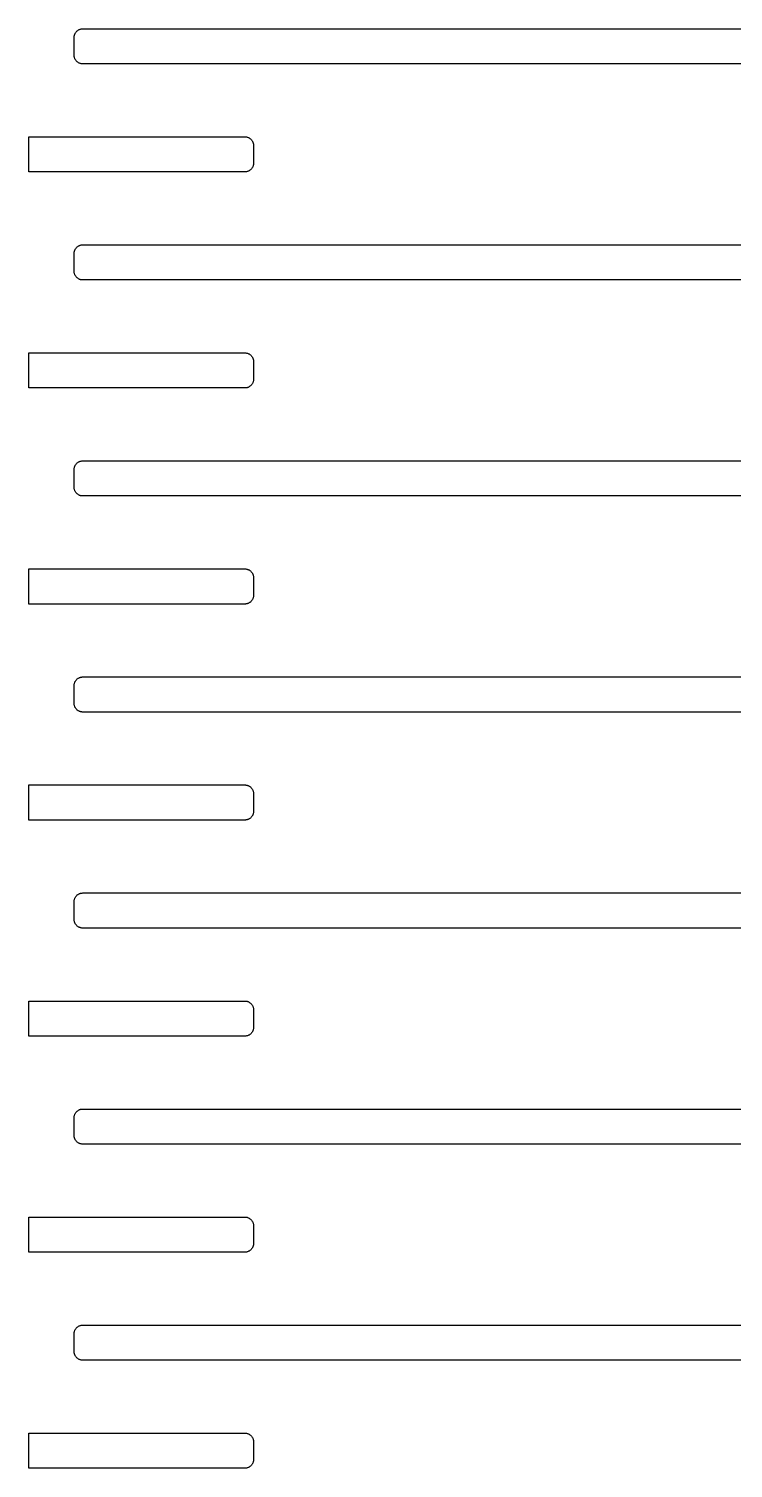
# Model space of a CAD drawing. Header units: metres. Extents: x -217 to 217, y -217 to 217.
# Drawn here: x 4 to 30.1, y 52.7 to 106 of the extents above; entities that cross this region are included whole.
import ezdxf

# ---------------------------------------------------------------- set-up
doc = ezdxf.new("R2010")
doc.units = ezdxf.units.M

msp = doc.modelspace()

# ---------------------------------------------------------------- linework, layer by layer
for p, q in [((5.6778, 105.653), (5.67844, 105.673)), ((5.6778, 105.003), (5.6778, 105.653)), ((5.67844, 105.673), (5.68036, 105.694)), ((5.68036, 105.694), (5.68355, 105.714)), ((5.68355, 105.714), (5.688, 105.734)), ((5.688, 105.734), (5.6937, 105.753)), ((5.6937, 105.753), (5.70061, 105.772)), ((5.70061, 105.772), (5.70872, 105.791)), ((5.70872, 105.791), (5.71799, 105.809)), ((5.71799, 105.809), (5.72838, 105.827)), ((5.72838, 105.827), (5.73987, 105.844)), ((5.73987, 105.844), (5.75238, 105.86)), ((5.75238, 105.86), (5.76587, 105.875)), ((5.76587, 105.875), (5.78032, 105.89)), ((5.78032, 105.89), (5.79562, 105.903)), ((5.79562, 105.903), (5.81177, 105.916)), ((5.81177, 105.916), (5.82864, 105.927)), ((5.82864, 105.927), (5.84622, 105.938)), ((5.84622, 105.938), (5.86441, 105.947)), ((5.86441, 105.947), (5.88315, 105.955)), ((5.88315, 105.955), (5.90236, 105.962)), ((5.90236, 105.962), (5.92197, 105.968)), ((5.92197, 105.968), (5.94189, 105.972)), ((5.94189, 105.972), (5.96205, 105.975)), ((5.96205, 105.975), (5.98239, 105.977)), ((5.98239, 105.977), (6.00279, 105.978)), ((6.00279, 105.978), (37.0028, 105.978)), ((5.67844, 104.982), (5.6778, 105.003)), ((5.68036, 104.962), (5.67844, 104.982)), ((5.68355, 104.942), (5.68036, 104.962)), ((5.688, 104.922), (5.68355, 104.942)), ((5.6937, 104.902), (5.688, 104.922)), ((5.70061, 104.883), (5.6937, 104.902)), ((5.70872, 104.864), (5.70061, 104.883)), ((5.71799, 104.846), (5.70872, 104.864)), ((5.72838, 104.829), (5.71799, 104.846)), ((5.73987, 104.812), (5.72838, 104.829)), ((5.75238, 104.796), (5.73987, 104.812)), ((5.76587, 104.78), (5.75238, 104.796)), ((5.78032, 104.766), (5.76587, 104.78)), ((5.79562, 104.752), (5.78032, 104.766)), ((5.81177, 104.74), (5.79562, 104.752)), ((5.82864, 104.728), (5.81177, 104.74)), ((5.84622, 104.718), (5.82864, 104.728)), ((5.86441, 104.709), (5.84622, 104.718)), ((5.88315, 104.701), (5.86441, 104.709)), ((5.90236, 104.694), (5.88315, 104.701)), ((5.92197, 104.688), (5.90236, 104.694)), ((5.94189, 104.684), (5.92197, 104.688)), ((5.96205, 104.68), (5.94189, 104.684)), ((5.98239, 104.678), (5.96205, 104.68)), ((6.00279, 104.678), (5.98239, 104.678)), ((37.0028, 104.678), (6.00279, 104.678)), ((4, 100.678), (4, 101.978)), ((4, 101.978), (12.0028, 101.978)), ((12.0028, 101.978), (12.0232, 101.977)), ((12.0232, 101.977), (12.0435, 101.975)), ((12.0435, 101.975), (12.0637, 101.972)), ((12.0637, 101.972), (12.0836, 101.968)), ((12.0836, 101.968), (12.1032, 101.962)), ((12.1032, 101.962), (12.1224, 101.955)), ((12.1224, 101.955), (12.1412, 101.947)), ((12.1412, 101.947), (12.1594, 101.938)), ((12.1594, 101.938), (12.1769, 101.927)), ((12.1769, 101.927), (12.1938, 101.916)), ((12.1938, 101.916), (12.2099, 101.903)), ((12.2099, 101.903), (12.2253, 101.89)), ((12.2253, 101.89), (12.2397, 101.875)), ((12.2397, 101.875), (12.2532, 101.86)), ((12.2532, 101.86), (12.2657, 101.844)), ((12.2657, 101.844), (12.2772, 101.827)), ((12.2772, 101.827), (12.2876, 101.809)), ((12.2876, 101.809), (12.2969, 101.791)), ((12.2969, 101.791), (12.305, 101.772)), ((12.305, 101.772), (12.3119, 101.753)), ((12.3119, 101.753), (12.3176, 101.734)), ((12.3176, 101.734), (12.322, 101.714)), ((12.322, 101.714), (12.3252, 101.694)), ((12.3252, 101.694), (12.3271, 101.673)), ((12.3271, 101.673), (12.3278, 101.653)), ((12.3278, 101.653), (12.3278, 101.003)), ((12.1938, 100.74), (12.1769, 100.728)), ((12.2099, 100.752), (12.1938, 100.74)), ((12.2253, 100.766), (12.2099, 100.752)), ((12.2397, 100.78), (12.2253, 100.766)), ((12.2532, 100.796), (12.2397, 100.78)), ((12.2657, 100.812), (12.2532, 100.796)), ((12.2772, 100.829), (12.2657, 100.812)), ((12.2876, 100.846), (12.2772, 100.829)), ((12.2969, 100.864), (12.2876, 100.846)), ((12.305, 100.883), (12.2969, 100.864)), ((12.3119, 100.902), (12.305, 100.883)), ((12.3176, 100.922), (12.3119, 100.902)), ((12.322, 100.942), (12.3176, 100.922)), ((12.3252, 100.962), (12.322, 100.942)), ((12.3271, 100.982), (12.3252, 100.962)), ((12.3278, 101.003), (12.3271, 100.982)), ((12.0028, 100.678), (4, 100.678)), ((12.0232, 100.678), (12.0028, 100.678)), ((12.0435, 100.68), (12.0232, 100.678)), ((12.0637, 100.684), (12.0435, 100.68)), ((12.0836, 100.688), (12.0637, 100.684)), ((12.1032, 100.694), (12.0836, 100.688)), ((12.1224, 100.701), (12.1032, 100.694)), ((12.1412, 100.709), (12.1224, 100.701)), ((12.1594, 100.718), (12.1412, 100.709)), ((12.1769, 100.728), (12.1594, 100.718)), ((5.6778, 97.6528), (5.67844, 97.6732)), ((5.6778, 97.0028), (5.6778, 97.6528)), ((5.67844, 97.6732), (5.68036, 97.6935)), ((5.68036, 97.6935), (5.68355, 97.7137)), ((5.68355, 97.7137), (5.688, 97.7336)), ((5.688, 97.7336), (5.6937, 97.7532)), ((5.6937, 97.7532), (5.70061, 97.7724)), ((5.70061, 97.7724), (5.70872, 97.7912)), ((5.70872, 97.7912), (5.71799, 97.8094)), ((5.71799, 97.8094), (5.72838, 97.8269)), ((5.72838, 97.8269), (5.73987, 97.8438)), ((5.73987, 97.8438), (5.75238, 97.86)), ((5.75238, 97.86), (5.76587, 97.8753)), ((5.76587, 97.8753), (5.78032, 97.8897)), ((5.78032, 97.8897), (5.79562, 97.9032)), ((5.79562, 97.9032), (5.81177, 97.9157)), ((5.81177, 97.9157), (5.82864, 97.9272)), ((5.82864, 97.9272), (5.84622, 97.9376)), ((5.84622, 97.9376), (5.86441, 97.9469)), ((5.86441, 97.9469), (5.88315, 97.955)), ((5.88315, 97.955), (5.90236, 97.9619)), ((5.90236, 97.9619), (5.92197, 97.9676)), ((5.92197, 97.9676), (5.94189, 97.972)), ((5.94189, 97.972), (5.96205, 97.9752)), ((5.96205, 97.9752), (5.98239, 97.9772)), ((5.98239, 97.9772), (6.00279, 97.9778)), ((6.00279, 97.9778), (37.0028, 97.9778)), ((5.67844, 96.9824), (5.6778, 97.0028)), ((5.68036, 96.9621), (5.67844, 96.9824)), ((5.68355, 96.9419), (5.68036, 96.9621)), ((5.688, 96.922), (5.68355, 96.9419)), ((5.6937, 96.9024), (5.688, 96.922)), ((5.70061, 96.8831), (5.6937, 96.9024)), ((5.70872, 96.8644), (5.70061, 96.8831)), ((5.71799, 96.8462), (5.70872, 96.8644)), ((5.72838, 96.8287), (5.71799, 96.8462)), ((5.73987, 96.8118), (5.72838, 96.8287)), ((5.75238, 96.7956), (5.73987, 96.8118)), ((5.76587, 96.7803), (5.75238, 96.7956)), ((5.78032, 96.7659), (5.76587, 96.7803)), ((5.79562, 96.7524), (5.78032, 96.7659)), ((5.81177, 96.7399), (5.79562, 96.7524)), ((5.82864, 96.7284), (5.81177, 96.7399)), ((5.84622, 96.718), (5.82864, 96.7284)), ((5.86441, 96.7087), (5.84622, 96.718)), ((5.88315, 96.7006), (5.86441, 96.7087)), ((5.90236, 96.6937), (5.88315, 96.7006)), ((5.92197, 96.688), (5.90236, 96.6937)), ((5.94189, 96.6835), (5.92197, 96.688)), ((5.96205, 96.6804), (5.94189, 96.6835)), ((5.98239, 96.6784), (5.96205, 96.6804)), ((6.00279, 96.6778), (5.98239, 96.6784)), ((37.0028, 96.6778), (6.00279, 96.6778)), ((4, 92.6778), (4, 93.9778)), ((4, 93.9778), (12.0028, 93.9778)), ((12.0028, 93.9778), (12.0232, 93.9772)), ((12.0232, 93.9772), (12.0435, 93.9752)), ((12.0435, 93.9752), (12.0637, 93.972)), ((12.0637, 93.972), (12.0836, 93.9676)), ((12.0836, 93.9676), (12.1032, 93.9619)), ((12.1032, 93.9619), (12.1224, 93.955)), ((12.1224, 93.955), (12.1412, 93.9469)), ((12.1412, 93.9469), (12.1594, 93.9376)), ((12.1594, 93.9376), (12.1769, 93.9272)), ((12.1769, 93.9272), (12.1938, 93.9157)), ((12.1938, 93.9157), (12.2099, 93.9032)), ((12.2099, 93.9032), (12.2253, 93.8897)), ((12.2253, 93.8897), (12.2397, 93.8753)), ((12.2397, 93.8753), (12.2532, 93.86)), ((12.2532, 93.86), (12.2657, 93.8438)), ((12.2657, 93.8438), (12.2772, 93.8269)), ((12.2772, 93.8269), (12.2876, 93.8094)), ((12.2876, 93.8094), (12.2969, 93.7912)), ((12.2969, 93.7912), (12.305, 93.7724)), ((12.305, 93.7724), (12.3119, 93.7532)), ((12.3119, 93.7532), (12.3176, 93.7336)), ((12.3176, 93.7336), (12.322, 93.7137)), ((12.322, 93.7137), (12.3252, 93.6935)), ((12.3252, 93.6935), (12.3271, 93.6732)), ((12.3271, 93.6732), (12.3278, 93.6528)), ((12.3278, 93.6528), (12.3278, 93.0028)), ((12.2099, 92.7524), (12.1938, 92.7399)), ((12.2253, 92.7659), (12.2099, 92.7524)), ((12.2397, 92.7803), (12.2253, 92.7659)), ((12.2532, 92.7956), (12.2397, 92.7803)), ((12.2657, 92.8118), (12.2532, 92.7956)), ((12.2772, 92.8287), (12.2657, 92.8118)), ((12.2876, 92.8462), (12.2772, 92.8287)), ((12.2969, 92.8644), (12.2876, 92.8462)), ((12.305, 92.8831), (12.2969, 92.8644)), ((12.3119, 92.9024), (12.305, 92.8831)), ((12.3176, 92.922), (12.3119, 92.9024)), ((12.322, 92.9419), (12.3176, 92.922)), ((12.3252, 92.9621), (12.322, 92.9419)), ((12.3271, 92.9824), (12.3252, 92.9621)), ((12.3278, 93.0028), (12.3271, 92.9824)), ((12.0028, 92.6778), (4, 92.6778)), ((12.0232, 92.6784), (12.0028, 92.6778)), ((12.0435, 92.6804), (12.0232, 92.6784)), ((12.0637, 92.6835), (12.0435, 92.6804)), ((12.0836, 92.688), (12.0637, 92.6835)), ((12.1032, 92.6937), (12.0836, 92.688)), ((12.1224, 92.7006), (12.1032, 92.6937)), ((12.1412, 92.7087), (12.1224, 92.7006)), ((12.1594, 92.718), (12.1412, 92.7087)), ((12.1769, 92.7284), (12.1594, 92.718)), ((12.1938, 92.7399), (12.1769, 92.7284)), ((5.6778, 89.6528), (5.67844, 89.6732)), ((5.6778, 89.0028), (5.6778, 89.6528)), ((5.67844, 89.6732), (5.68036, 89.6935)), ((5.68036, 89.6935), (5.68355, 89.7137)), ((5.68355, 89.7137), (5.688, 89.7336)), ((5.688, 89.7336), (5.6937, 89.7532)), ((5.6937, 89.7532), (5.70061, 89.7724)), ((5.70061, 89.7724), (5.70872, 89.7912)), ((5.70872, 89.7912), (5.71799, 89.8094)), ((5.71799, 89.8094), (5.72838, 89.8269)), ((5.72838, 89.8269), (5.73987, 89.8438)), ((5.73987, 89.8438), (5.75238, 89.86)), ((5.75238, 89.86), (5.76587, 89.8753)), ((5.76587, 89.8753), (5.78032, 89.8897)), ((5.78032, 89.8897), (5.79562, 89.9032)), ((5.79562, 89.9032), (5.81177, 89.9157)), ((5.81177, 89.9157), (5.82864, 89.9272)), ((5.82864, 89.9272), (5.84622, 89.9376)), ((5.84622, 89.9376), (5.86441, 89.9469)), ((5.86441, 89.9469), (5.88315, 89.955)), ((5.88315, 89.955), (5.90236, 89.9619)), ((5.90236, 89.9619), (5.92197, 89.9676)), ((5.92197, 89.9676), (5.94189, 89.972)), ((5.94189, 89.972), (5.96205, 89.9752)), ((5.96205, 89.9752), (5.98239, 89.9772)), ((5.98239, 89.9772), (6.00279, 89.9778)), ((6.00279, 89.9778), (37.0028, 89.9778)), ((5.67844, 88.9824), (5.6778, 89.0028)), ((5.68036, 88.9621), (5.67844, 88.9824)), ((5.68355, 88.9419), (5.68036, 88.9621)), ((5.688, 88.922), (5.68355, 88.9419)), ((5.6937, 88.9024), (5.688, 88.922)), ((5.70061, 88.8831), (5.6937, 88.9024)), ((5.70872, 88.8644), (5.70061, 88.8831)), ((5.71799, 88.8462), (5.70872, 88.8644)), ((5.72838, 88.8287), (5.71799, 88.8462)), ((5.73987, 88.8118), (5.72838, 88.8287)), ((5.75238, 88.7956), (5.73987, 88.8118)), ((5.76587, 88.7803), (5.75238, 88.7956)), ((5.78032, 88.7659), (5.76587, 88.7803)), ((5.79562, 88.7524), (5.78032, 88.7659)), ((5.81177, 88.7399), (5.79562, 88.7524)), ((5.82864, 88.7284), (5.81177, 88.7399)), ((5.84622, 88.718), (5.82864, 88.7284)), ((5.86441, 88.7087), (5.84622, 88.718)), ((5.88315, 88.7006), (5.86441, 88.7087)), ((5.90236, 88.6937), (5.88315, 88.7006)), ((5.92197, 88.688), (5.90236, 88.6937)), ((5.94189, 88.6835), (5.92197, 88.688)), ((5.96205, 88.6804), (5.94189, 88.6835)), ((5.98239, 88.6784), (5.96205, 88.6804)), ((6.00279, 88.6778), (5.98239, 88.6784)), ((37.0028, 88.6778), (6.00279, 88.6778)), ((4, 84.6778), (4, 85.9778)), ((4, 85.9778), (12.0028, 85.9778)), ((12.0028, 85.9778), (12.0232, 85.9772)), ((12.0232, 85.9772), (12.0435, 85.9752)), ((12.0435, 85.9752), (12.0637, 85.972)), ((12.0637, 85.972), (12.0836, 85.9676)), ((12.0836, 85.9676), (12.1032, 85.9619)), ((12.1032, 85.9619), (12.1224, 85.955)), ((12.1224, 85.955), (12.1412, 85.9469)), ((12.1412, 85.9469), (12.1594, 85.9376)), ((12.1594, 85.9376), (12.1769, 85.9272)), ((12.1769, 85.9272), (12.1938, 85.9157)), ((12.1938, 85.9157), (12.2099, 85.9032)), ((12.2099, 85.9032), (12.2253, 85.8897)), ((12.2253, 85.8897), (12.2397, 85.8753)), ((12.2397, 85.8753), (12.2532, 85.86)), ((12.2532, 85.86), (12.2657, 85.8438)), ((12.2657, 85.8438), (12.2772, 85.8269)), ((12.2772, 85.8269), (12.2876, 85.8094)), ((12.2876, 85.8094), (12.2969, 85.7912)), ((12.2969, 85.7912), (12.305, 85.7724)), ((12.305, 85.7724), (12.3119, 85.7532)), ((12.3119, 85.7532), (12.3176, 85.7336)), ((12.3176, 85.7336), (12.322, 85.7137)), ((12.322, 85.7137), (12.3252, 85.6935)), ((12.3252, 85.6935), (12.3271, 85.6732)), ((12.3271, 85.6732), (12.3278, 85.6528)), ((12.3278, 85.6528), (12.3278, 85.0028)), ((12.2099, 84.7524), (12.1938, 84.7399)), ((12.2253, 84.7659), (12.2099, 84.7524)), ((12.2397, 84.7803), (12.2253, 84.7659)), ((12.2532, 84.7956), (12.2397, 84.7803)), ((12.2657, 84.8118), (12.2532, 84.7956)), ((12.2772, 84.8287), (12.2657, 84.8118)), ((12.2876, 84.8462), (12.2772, 84.8287)), ((12.2969, 84.8644), (12.2876, 84.8462)), ((12.305, 84.8831), (12.2969, 84.8644)), ((12.3119, 84.9024), (12.305, 84.8831)), ((12.3176, 84.922), (12.3119, 84.9024)), ((12.322, 84.9419), (12.3176, 84.922)), ((12.3252, 84.9621), (12.322, 84.9419)), ((12.3271, 84.9824), (12.3252, 84.9621)), ((12.3278, 85.0028), (12.3271, 84.9824)), ((12.0028, 84.6778), (4, 84.6778)), ((12.0232, 84.6784), (12.0028, 84.6778)), ((12.0435, 84.6804), (12.0232, 84.6784)), ((12.0637, 84.6835), (12.0435, 84.6804)), ((12.0836, 84.688), (12.0637, 84.6835)), ((12.1032, 84.6937), (12.0836, 84.688)), ((12.1224, 84.7006), (12.1032, 84.6937)), ((12.1412, 84.7087), (12.1224, 84.7006)), ((12.1594, 84.718), (12.1412, 84.7087)), ((12.1769, 84.7284), (12.1594, 84.718)), ((12.1938, 84.7399), (12.1769, 84.7284)), ((5.6778, 81.6528), (5.67844, 81.6732)), ((5.6778, 81.0028), (5.6778, 81.6528)), ((5.67844, 81.6732), (5.68036, 81.6935)), ((5.68036, 81.6935), (5.68355, 81.7137)), ((5.68355, 81.7137), (5.688, 81.7336)), ((5.688, 81.7336), (5.6937, 81.7532)), ((5.6937, 81.7532), (5.70061, 81.7724)), ((5.70061, 81.7724), (5.70872, 81.7912)), ((5.70872, 81.7912), (5.71799, 81.8094)), ((5.71799, 81.8094), (5.72838, 81.8269)), ((5.72838, 81.8269), (5.73987, 81.8438)), ((5.73987, 81.8438), (5.75238, 81.86)), ((5.75238, 81.86), (5.76587, 81.8753)), ((5.76587, 81.8753), (5.78032, 81.8897)), ((5.78032, 81.8897), (5.79562, 81.9032)), ((5.79562, 81.9032), (5.81177, 81.9157)), ((5.81177, 81.9157), (5.82864, 81.9272)), ((5.82864, 81.9272), (5.84622, 81.9376)), ((5.84622, 81.9376), (5.86441, 81.9469)), ((5.86441, 81.9469), (5.88315, 81.955)), ((5.88315, 81.955), (5.90236, 81.9619)), ((5.90236, 81.9619), (5.92197, 81.9676)), ((5.92197, 81.9676), (5.94189, 81.972)), ((5.94189, 81.972), (5.96205, 81.9752)), ((5.96205, 81.9752), (5.98239, 81.9772)), ((5.98239, 81.9772), (6.00279, 81.9778)), ((6.00279, 81.9778), (37.0028, 81.9778)), ((5.67844, 80.9824), (5.6778, 81.0028)), ((5.68036, 80.9621), (5.67844, 80.9824)), ((5.68355, 80.9419), (5.68036, 80.9621)), ((5.688, 80.922), (5.68355, 80.9419)), ((5.6937, 80.9024), (5.688, 80.922)), ((5.70061, 80.8831), (5.6937, 80.9024)), ((5.70872, 80.8644), (5.70061, 80.8831)), ((5.71799, 80.8462), (5.70872, 80.8644)), ((5.72838, 80.8287), (5.71799, 80.8462)), ((5.73987, 80.8118), (5.72838, 80.8287)), ((5.75238, 80.7956), (5.73987, 80.8118)), ((5.76587, 80.7803), (5.75238, 80.7956)), ((5.78032, 80.7659), (5.76587, 80.7803)), ((5.79562, 80.7524), (5.78032, 80.7659)), ((5.81177, 80.7399), (5.79562, 80.7524)), ((5.82864, 80.7284), (5.81177, 80.7399)), ((5.84622, 80.718), (5.82864, 80.7284)), ((5.86441, 80.7087), (5.84622, 80.718)), ((5.88315, 80.7006), (5.86441, 80.7087)), ((5.90236, 80.6937), (5.88315, 80.7006)), ((5.92197, 80.688), (5.90236, 80.6937)), ((5.94189, 80.6835), (5.92197, 80.688)), ((5.96205, 80.6804), (5.94189, 80.6835)), ((5.98239, 80.6784), (5.96205, 80.6804)), ((6.00279, 80.6778), (5.98239, 80.6784)), ((37.0028, 80.6778), (6.00279, 80.6778)), ((4, 76.6778), (4, 77.9778)), ((4, 77.9778), (12.0028, 77.9778)), ((12.0028, 77.9778), (12.0232, 77.9772)), ((12.0232, 77.9772), (12.0435, 77.9752)), ((12.0435, 77.9752), (12.0637, 77.972)), ((12.0637, 77.972), (12.0836, 77.9676)), ((12.0836, 77.9676), (12.1032, 77.9619)), ((12.1032, 77.9619), (12.1224, 77.955)), ((12.1224, 77.955), (12.1412, 77.9469)), ((12.1412, 77.9469), (12.1594, 77.9376)), ((12.1594, 77.9376), (12.1769, 77.9272)), ((12.1769, 77.9272), (12.1938, 77.9157)), ((12.1938, 77.9157), (12.2099, 77.9032)), ((12.2099, 77.9032), (12.2253, 77.8897)), ((12.2253, 77.8897), (12.2397, 77.8753)), ((12.2397, 77.8753), (12.2532, 77.86)), ((12.2532, 77.86), (12.2657, 77.8438)), ((12.2657, 77.8438), (12.2772, 77.8269)), ((12.2772, 77.8269), (12.2876, 77.8094)), ((12.2876, 77.8094), (12.2969, 77.7912)), ((12.2969, 77.7912), (12.305, 77.7724)), ((12.305, 77.7724), (12.3119, 77.7532)), ((12.3119, 77.7532), (12.3176, 77.7336)), ((12.3176, 77.7336), (12.322, 77.7137)), ((12.322, 77.7137), (12.3252, 77.6935)), ((12.3252, 77.6935), (12.3271, 77.6732)), ((12.3271, 77.6732), (12.3278, 77.6528)), ((12.3278, 77.6528), (12.3278, 77.0028)), ((12.2099, 76.7524), (12.1938, 76.7399)), ((12.2253, 76.7659), (12.2099, 76.7524)), ((12.2397, 76.7803), (12.2253, 76.7659)), ((12.2532, 76.7956), (12.2397, 76.7803)), ((12.2657, 76.8118), (12.2532, 76.7956)), ((12.2772, 76.8287), (12.2657, 76.8118)), ((12.2876, 76.8462), (12.2772, 76.8287)), ((12.2969, 76.8644), (12.2876, 76.8462)), ((12.305, 76.8831), (12.2969, 76.8644)), ((12.3119, 76.9024), (12.305, 76.8831)), ((12.3176, 76.922), (12.3119, 76.9024)), ((12.322, 76.9419), (12.3176, 76.922)), ((12.3252, 76.9621), (12.322, 76.9419)), ((12.3271, 76.9824), (12.3252, 76.9621)), ((12.3278, 77.0028), (12.3271, 76.9824)), ((12.0028, 76.6778), (4, 76.6778)), ((12.0232, 76.6784), (12.0028, 76.6778)), ((12.0435, 76.6804), (12.0232, 76.6784)), ((12.0637, 76.6835), (12.0435, 76.6804)), ((12.0836, 76.688), (12.0637, 76.6835)), ((12.1032, 76.6937), (12.0836, 76.688)), ((12.1224, 76.7006), (12.1032, 76.6937)), ((12.1412, 76.7087), (12.1224, 76.7006)), ((12.1594, 76.718), (12.1412, 76.7087)), ((12.1769, 76.7284), (12.1594, 76.718)), ((12.1938, 76.7399), (12.1769, 76.7284)), ((5.6778, 73.6528), (5.67844, 73.6732)), ((5.6778, 73.0028), (5.6778, 73.6528)), ((5.67844, 73.6732), (5.68036, 73.6935)), ((5.68036, 73.6935), (5.68355, 73.7137)), ((5.68355, 73.7137), (5.688, 73.7336)), ((5.688, 73.7336), (5.6937, 73.7532)), ((5.6937, 73.7532), (5.70061, 73.7724)), ((5.70061, 73.7724), (5.70872, 73.7912)), ((5.70872, 73.7912), (5.71799, 73.8094)), ((5.71799, 73.8094), (5.72838, 73.8269)), ((5.72838, 73.8269), (5.73987, 73.8438)), ((5.73987, 73.8438), (5.75238, 73.86)), ((5.75238, 73.86), (5.76587, 73.8753)), ((5.76587, 73.8753), (5.78032, 73.8897)), ((5.78032, 73.8897), (5.79562, 73.9032)), ((5.79562, 73.9032), (5.81177, 73.9157)), ((5.81177, 73.9157), (5.82864, 73.9272)), ((5.82864, 73.9272), (5.84622, 73.9376)), ((5.84622, 73.9376), (5.86441, 73.9469)), ((5.86441, 73.9469), (5.88315, 73.955)), ((5.88315, 73.955), (5.90236, 73.9619)), ((5.90236, 73.9619), (5.92197, 73.9676)), ((5.92197, 73.9676), (5.94189, 73.972)), ((5.94189, 73.972), (5.96205, 73.9752)), ((5.96205, 73.9752), (5.98239, 73.9772)), ((5.98239, 73.9772), (6.00279, 73.9778)), ((6.00279, 73.9778), (37.0028, 73.9778)), ((5.67844, 72.9824), (5.6778, 73.0028)), ((5.68036, 72.9621), (5.67844, 72.9824)), ((5.68355, 72.9419), (5.68036, 72.9621)), ((5.688, 72.922), (5.68355, 72.9419)), ((5.6937, 72.9024), (5.688, 72.922)), ((5.70061, 72.8831), (5.6937, 72.9024)), ((5.70872, 72.8644), (5.70061, 72.8831)), ((5.71799, 72.8462), (5.70872, 72.8644)), ((5.72838, 72.8287), (5.71799, 72.8462)), ((5.73987, 72.8118), (5.72838, 72.8287)), ((5.75238, 72.7956), (5.73987, 72.8118)), ((5.76587, 72.7803), (5.75238, 72.7956)), ((5.78032, 72.7659), (5.76587, 72.7803)), ((5.79562, 72.7524), (5.78032, 72.7659)), ((5.81177, 72.7399), (5.79562, 72.7524)), ((5.82864, 72.7284), (5.81177, 72.7399)), ((5.84622, 72.718), (5.82864, 72.7284)), ((5.86441, 72.7087), (5.84622, 72.718)), ((5.88315, 72.7006), (5.86441, 72.7087)), ((5.90236, 72.6937), (5.88315, 72.7006)), ((5.92197, 72.688), (5.90236, 72.6937)), ((5.94189, 72.6835), (5.92197, 72.688)), ((5.96205, 72.6804), (5.94189, 72.6835)), ((5.98239, 72.6784), (5.96205, 72.6804)), ((6.00279, 72.6778), (5.98239, 72.6784)), ((37.0028, 72.6778), (6.00279, 72.6778)), ((4, 68.6778), (4, 69.9778)), ((4, 69.9778), (12.0028, 69.9778)), ((12.0028, 69.9778), (12.0232, 69.9772)), ((12.0232, 69.9772), (12.0435, 69.9752)), ((12.0435, 69.9752), (12.0637, 69.972)), ((12.0637, 69.972), (12.0836, 69.9676)), ((12.0836, 69.9676), (12.1032, 69.9619)), ((12.1032, 69.9619), (12.1224, 69.955)), ((12.1224, 69.955), (12.1412, 69.9469)), ((12.1412, 69.9469), (12.1594, 69.9376)), ((12.1594, 69.9376), (12.1769, 69.9272)), ((12.1769, 69.9272), (12.1938, 69.9157)), ((12.1938, 69.9157), (12.2099, 69.9032)), ((12.2099, 69.9032), (12.2253, 69.8897)), ((12.2253, 69.8897), (12.2397, 69.8753)), ((12.2397, 69.8753), (12.2532, 69.86)), ((12.2532, 69.86), (12.2657, 69.8438)), ((12.2657, 69.8438), (12.2772, 69.8269)), ((12.2772, 69.8269), (12.2876, 69.8094)), ((12.2876, 69.8094), (12.2969, 69.7912)), ((12.2969, 69.7912), (12.305, 69.7724)), ((12.305, 69.7724), (12.3119, 69.7532)), ((12.3119, 69.7532), (12.3176, 69.7336)), ((12.3176, 69.7336), (12.322, 69.7137)), ((12.322, 69.7137), (12.3252, 69.6935)), ((12.3252, 69.6935), (12.3271, 69.6732)), ((12.3271, 69.6732), (12.3278, 69.6528)), ((12.3278, 69.6528), (12.3278, 69.0028)), ((12.2253, 68.7659), (12.2099, 68.7524)), ((12.2397, 68.7803), (12.2253, 68.7659)), ((12.2532, 68.7956), (12.2397, 68.7803)), ((12.2657, 68.8118), (12.2532, 68.7956)), ((12.2772, 68.8287), (12.2657, 68.8118)), ((12.2876, 68.8462), (12.2772, 68.8287)), ((12.2969, 68.8644), (12.2876, 68.8462)), ((12.305, 68.8831), (12.2969, 68.8644)), ((12.3119, 68.9024), (12.305, 68.8831)), ((12.3176, 68.922), (12.3119, 68.9024)), ((12.322, 68.9419), (12.3176, 68.922)), ((12.3252, 68.9621), (12.322, 68.9419)), ((12.3271, 68.9824), (12.3252, 68.9621)), ((12.3278, 69.0028), (12.3271, 68.9824)), ((12.0028, 68.6778), (4, 68.6778)), ((12.0232, 68.6784), (12.0028, 68.6778)), ((12.0435, 68.6804), (12.0232, 68.6784)), ((12.0637, 68.6835), (12.0435, 68.6804)), ((12.0836, 68.688), (12.0637, 68.6835)), ((12.1032, 68.6937), (12.0836, 68.688)), ((12.1224, 68.7006), (12.1032, 68.6937)), ((12.1412, 68.7087), (12.1224, 68.7006)), ((12.1594, 68.718), (12.1412, 68.7087)), ((12.1769, 68.7284), (12.1594, 68.718)), ((12.1938, 68.7399), (12.1769, 68.7284)), ((12.2099, 68.7524), (12.1938, 68.7399)), ((5.6778, 65.6528), (5.67844, 65.6732)), ((5.6778, 65.0028), (5.6778, 65.6528)), ((5.67844, 65.6732), (5.68036, 65.6935)), ((5.68036, 65.6935), (5.68355, 65.7137)), ((5.68355, 65.7137), (5.688, 65.7336)), ((5.688, 65.7336), (5.6937, 65.7532)), ((5.6937, 65.7532), (5.70061, 65.7724)), ((5.70061, 65.7724), (5.70872, 65.7912)), ((5.70872, 65.7912), (5.71799, 65.8094)), ((5.71799, 65.8094), (5.72838, 65.8269)), ((5.72838, 65.8269), (5.73987, 65.8438)), ((5.73987, 65.8438), (5.75238, 65.86)), ((5.75238, 65.86), (5.76587, 65.8753)), ((5.76587, 65.8753), (5.78032, 65.8897)), ((5.78032, 65.8897), (5.79562, 65.9032)), ((5.79562, 65.9032), (5.81177, 65.9157)), ((5.81177, 65.9157), (5.82864, 65.9272)), ((5.82864, 65.9272), (5.84622, 65.9376)), ((5.84622, 65.9376), (5.86441, 65.9469)), ((5.86441, 65.9469), (5.88315, 65.955)), ((5.88315, 65.955), (5.90236, 65.9619)), ((5.90236, 65.9619), (5.92197, 65.9676)), ((5.92197, 65.9676), (5.94189, 65.972)), ((5.94189, 65.972), (5.96205, 65.9752)), ((5.96205, 65.9752), (5.98239, 65.9772)), ((5.98239, 65.9772), (6.00279, 65.9778)), ((6.00279, 65.9778), (37.0028, 65.9778)), ((5.67844, 64.9824), (5.6778, 65.0028)), ((5.68036, 64.9621), (5.67844, 64.9824)), ((5.68355, 64.9419), (5.68036, 64.9621)), ((5.688, 64.922), (5.68355, 64.9419)), ((5.6937, 64.9024), (5.688, 64.922)), ((5.70061, 64.8831), (5.6937, 64.9024)), ((5.70872, 64.8644), (5.70061, 64.8831)), ((5.71799, 64.8462), (5.70872, 64.8644)), ((5.72838, 64.8287), (5.71799, 64.8462)), ((5.73987, 64.8118), (5.72838, 64.8287)), ((5.75238, 64.7956), (5.73987, 64.8118)), ((5.76587, 64.7803), (5.75238, 64.7956)), ((5.78032, 64.7659), (5.76587, 64.7803)), ((5.79562, 64.7524), (5.78032, 64.7659)), ((5.81177, 64.7399), (5.79562, 64.7524)), ((5.82864, 64.7284), (5.81177, 64.7399)), ((5.84622, 64.718), (5.82864, 64.7284)), ((5.86441, 64.7087), (5.84622, 64.718)), ((5.88315, 64.7006), (5.86441, 64.7087)), ((5.90236, 64.6937), (5.88315, 64.7006)), ((5.92197, 64.688), (5.90236, 64.6937)), ((5.94189, 64.6835), (5.92197, 64.688)), ((5.96205, 64.6804), (5.94189, 64.6835)), ((5.98239, 64.6784), (5.96205, 64.6804)), ((6.00279, 64.6778), (5.98239, 64.6784)), ((37.0028, 64.6778), (6.00279, 64.6778)), ((4, 60.6778), (4, 61.9778)), ((4, 61.9778), (12.0028, 61.9778)), ((12.0028, 61.9778), (12.0232, 61.9772)), ((12.0232, 61.9772), (12.0435, 61.9752)), ((12.0435, 61.9752), (12.0637, 61.972)), ((12.0637, 61.972), (12.0836, 61.9676)), ((12.0836, 61.9676), (12.1032, 61.9619)), ((12.1032, 61.9619), (12.1224, 61.955)), ((12.1224, 61.955), (12.1412, 61.9469)), ((12.1412, 61.9469), (12.1594, 61.9376)), ((12.1594, 61.9376), (12.1769, 61.9272)), ((12.1769, 61.9272), (12.1938, 61.9157)), ((12.1938, 61.9157), (12.2099, 61.9032)), ((12.2099, 61.9032), (12.2253, 61.8897)), ((12.2253, 61.8897), (12.2397, 61.8753)), ((12.2397, 61.8753), (12.2532, 61.86)), ((12.2532, 61.86), (12.2657, 61.8438)), ((12.2657, 61.8438), (12.2772, 61.8269)), ((12.2772, 61.8269), (12.2876, 61.8094)), ((12.2876, 61.8094), (12.2969, 61.7912)), ((12.2969, 61.7912), (12.305, 61.7724)), ((12.305, 61.7724), (12.3119, 61.7532)), ((12.3119, 61.7532), (12.3176, 61.7336)), ((12.3176, 61.7336), (12.322, 61.7137)), ((12.322, 61.7137), (12.3252, 61.6935)), ((12.3252, 61.6935), (12.3271, 61.6732)), ((12.3271, 61.6732), (12.3278, 61.6528)), ((12.3278, 61.6528), (12.3278, 61.0028)), ((12.2253, 60.7659), (12.2099, 60.7524)), ((12.2397, 60.7803), (12.2253, 60.7659)), ((12.2532, 60.7956), (12.2397, 60.7803)), ((12.2657, 60.8118), (12.2532, 60.7956)), ((12.2772, 60.8286), (12.2657, 60.8118)), ((12.2876, 60.8462), (12.2772, 60.8286)), ((12.2969, 60.8644), (12.2876, 60.8462)), ((12.305, 60.8831), (12.2969, 60.8644)), ((12.3119, 60.9024), (12.305, 60.8831)), ((12.3176, 60.922), (12.3119, 60.9024)), ((12.322, 60.9419), (12.3176, 60.922)), ((12.3252, 60.9621), (12.322, 60.9419)), ((12.3271, 60.9824), (12.3252, 60.9621)), ((12.3278, 61.0028), (12.3271, 60.9824)), ((12.0028, 60.6778), (4, 60.6778)), ((12.0232, 60.6784), (12.0028, 60.6778)), ((12.0435, 60.6804), (12.0232, 60.6784)), ((12.0637, 60.6835), (12.0435, 60.6804)), ((12.0836, 60.688), (12.0637, 60.6835)), ((12.1032, 60.6937), (12.0836, 60.688)), ((12.1224, 60.7006), (12.1032, 60.6937)), ((12.1412, 60.7087), (12.1224, 60.7006)), ((12.1594, 60.718), (12.1412, 60.7087)), ((12.1769, 60.7284), (12.1594, 60.718)), ((12.1938, 60.7399), (12.1769, 60.7284)), ((12.2099, 60.7524), (12.1938, 60.7399)), ((5.6778, 57.6528), (5.67844, 57.6732)), ((5.6778, 57.0028), (5.6778, 57.6528)), ((5.67844, 57.6732), (5.68036, 57.6935)), ((5.68036, 57.6935), (5.68355, 57.7137)), ((5.68355, 57.7137), (5.688, 57.7336)), ((5.688, 57.7336), (5.6937, 57.7532)), ((5.6937, 57.7532), (5.70061, 57.7724)), ((5.70061, 57.7724), (5.70872, 57.7912)), ((5.70872, 57.7912), (5.71799, 57.8094)), ((5.71799, 57.8094), (5.72838, 57.8269)), ((5.72838, 57.8269), (5.73987, 57.8438)), ((5.73987, 57.8438), (5.75238, 57.86)), ((5.75238, 57.86), (5.76587, 57.8753)), ((5.76587, 57.8753), (5.78032, 57.8897)), ((5.78032, 57.8897), (5.79562, 57.9032)), ((5.79562, 57.9032), (5.81177, 57.9157)), ((5.81177, 57.9157), (5.82864, 57.9272)), ((5.82864, 57.9272), (5.84622, 57.9376)), ((5.84622, 57.9376), (5.86441, 57.9469)), ((5.86441, 57.9469), (5.88315, 57.955)), ((5.88315, 57.955), (5.90236, 57.9619)), ((5.90236, 57.9619), (5.92197, 57.9676)), ((5.92197, 57.9676), (5.94189, 57.972)), ((5.94189, 57.972), (5.96205, 57.9752)), ((5.96205, 57.9752), (5.98239, 57.9772)), ((5.98239, 57.9772), (6.00279, 57.9778)), ((6.00279, 57.9778), (37.0028, 57.9778)), ((5.67844, 56.9824), (5.6778, 57.0028)), ((5.68036, 56.9621), (5.67844, 56.9824)), ((5.68355, 56.9419), (5.68036, 56.9621)), ((5.688, 56.922), (5.68355, 56.9419)), ((5.6937, 56.9024), (5.688, 56.922)), ((5.70061, 56.8831), (5.6937, 56.9024)), ((5.70872, 56.8644), (5.70061, 56.8831)), ((5.71799, 56.8462), (5.70872, 56.8644)), ((5.72838, 56.8286), (5.71799, 56.8462)), ((5.73987, 56.8118), (5.72838, 56.8286)), ((5.75238, 56.7956), (5.73987, 56.8118)), ((5.76587, 56.7803), (5.75238, 56.7956)), ((5.78032, 56.7659), (5.76587, 56.7803)), ((5.79562, 56.7524), (5.78032, 56.7659)), ((5.81177, 56.7399), (5.79562, 56.7524)), ((5.82864, 56.7284), (5.81177, 56.7399)), ((5.84622, 56.718), (5.82864, 56.7284)), ((5.86441, 56.7087), (5.84622, 56.718)), ((5.88315, 56.7006), (5.86441, 56.7087)), ((5.90236, 56.6937), (5.88315, 56.7006)), ((5.92197, 56.688), (5.90236, 56.6937)), ((5.94189, 56.6835), (5.92197, 56.688)), ((5.96205, 56.6804), (5.94189, 56.6835)), ((5.98239, 56.6784), (5.96205, 56.6804)), ((6.00279, 56.6778), (5.98239, 56.6784)), ((37.0028, 56.6778), (6.00279, 56.6778)), ((4, 52.6778), (4, 53.9778)), ((4, 53.9778), (12.0028, 53.9778)), ((12.0028, 53.9778), (12.0232, 53.9772)), ((12.0232, 53.9772), (12.0435, 53.9752)), ((12.0435, 53.9752), (12.0637, 53.972)), ((12.0637, 53.972), (12.0836, 53.9676)), ((12.0836, 53.9676), (12.1032, 53.9619)), ((12.1032, 53.9619), (12.1224, 53.955)), ((12.1224, 53.955), (12.1412, 53.9469)), ((12.1412, 53.9469), (12.1594, 53.9376)), ((12.1594, 53.9376), (12.1769, 53.9272)), ((12.1769, 53.9272), (12.1938, 53.9157)), ((12.1938, 53.9157), (12.2099, 53.9032)), ((12.2099, 53.9032), (12.2253, 53.8897)), ((12.2253, 53.8897), (12.2397, 53.8753)), ((12.2397, 53.8753), (12.2532, 53.86)), ((12.2532, 53.86), (12.2657, 53.8438)), ((12.2657, 53.8438), (12.2772, 53.8269)), ((12.2772, 53.8269), (12.2876, 53.8094)), ((12.2876, 53.8094), (12.2969, 53.7912)), ((12.2969, 53.7912), (12.305, 53.7724)), ((12.305, 53.7724), (12.3119, 53.7532)), ((12.3119, 53.7532), (12.3176, 53.7336)), ((12.3176, 53.7336), (12.322, 53.7137)), ((12.322, 53.7137), (12.3252, 53.6935)), ((12.3252, 53.6935), (12.3271, 53.6732)), ((12.3271, 53.6732), (12.3278, 53.6528)), ((12.3278, 53.6528), (12.3278, 53.0028)), ((12.2397, 52.7803), (12.2253, 52.7659)), ((12.2532, 52.7956), (12.2397, 52.7803)), ((12.2657, 52.8118), (12.2532, 52.7956)), ((12.2772, 52.8286), (12.2657, 52.8118)), ((12.2876, 52.8462), (12.2772, 52.8286)), ((12.2969, 52.8644), (12.2876, 52.8462)), ((12.305, 52.8831), (12.2969, 52.8644)), ((12.3119, 52.9024), (12.305, 52.8831)), ((12.3176, 52.922), (12.3119, 52.9024)), ((12.322, 52.9419), (12.3176, 52.922)), ((12.3252, 52.9621), (12.322, 52.9419)), ((12.3271, 52.9824), (12.3252, 52.9621)), ((12.3278, 53.0028), (12.3271, 52.9824)), ((12.0028, 52.6778), (4, 52.6778)), ((12.0232, 52.6784), (12.0028, 52.6778)), ((12.0435, 52.6804), (12.0232, 52.6784)), ((12.0637, 52.6835), (12.0435, 52.6804)), ((12.0836, 52.688), (12.0637, 52.6835)), ((12.1032, 52.6937), (12.0836, 52.688)), ((12.1224, 52.7006), (12.1032, 52.6937)), ((12.1412, 52.7087), (12.1224, 52.7006)), ((12.1594, 52.718), (12.1412, 52.7087)), ((12.1769, 52.7284), (12.1594, 52.718)), ((12.1938, 52.7399), (12.1769, 52.7284)), ((12.2099, 52.7524), (12.1938, 52.7399)), ((12.2253, 52.7659), (12.2099, 52.7524))]:
    msp.add_line(p, q)

doc.saveas('drawing.dxf')
